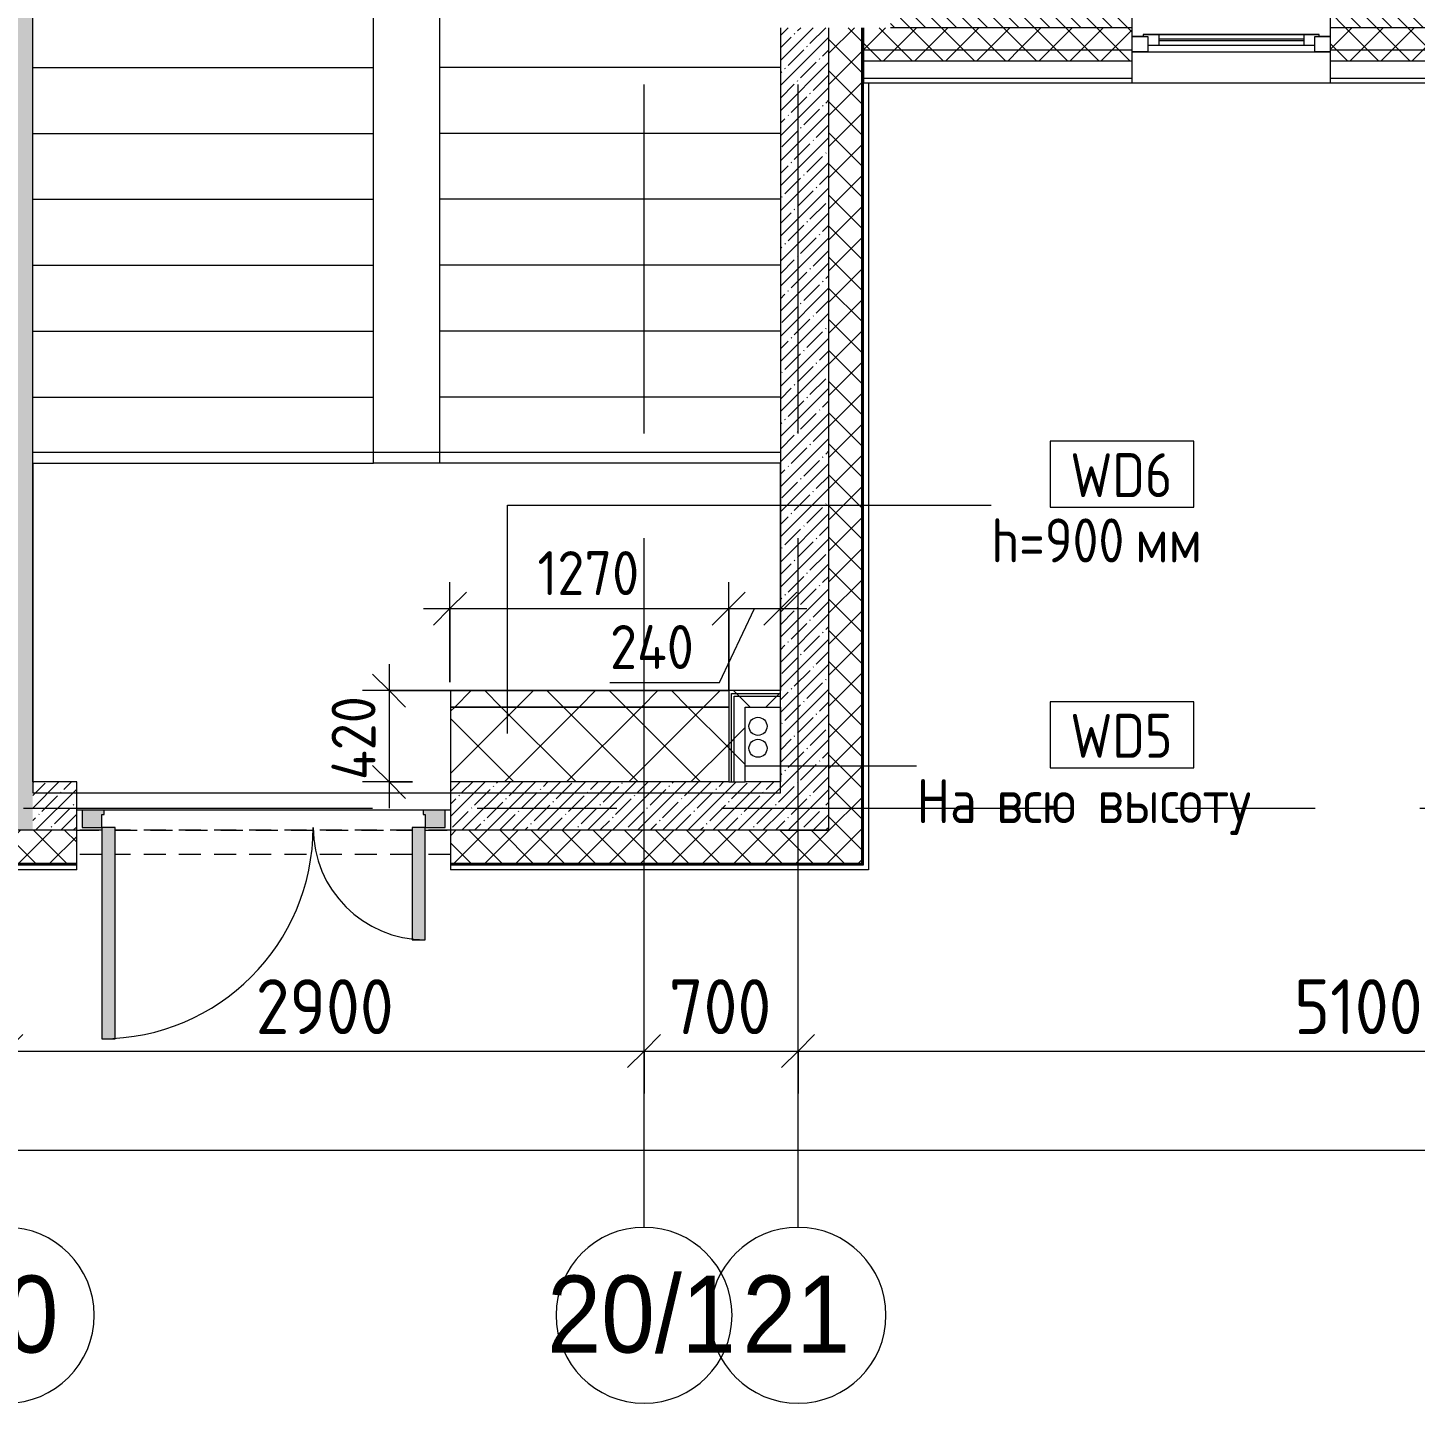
# Model space of a CAD drawing. Header units: millimetres. Extents: x 35787 to 244346, y -8553 to 29000.
# Drawn here: x 72057 to 78367, y -2706 to 3550 of the extents above; entities that cross this region are included whole.
import ezdxf

# ---------------------------------------------------------------- set-up
doc = ezdxf.new("R2010")
doc.units = ezdxf.units.MM
doc.linetypes.add('200_ШТРИХ__ш1_п0_6_', pattern=[160, 100, -60])
doc.linetypes.add('Осевая', pattern=[3175, 635, -476.25, 1587.5, -476.25])
for name, color, linetype, lineweight in [('A-ANNO-DIMS', 7, 'Continuous', 9), ('A-ANNO-DIMS-100', 7, 'Continuous', 9), ('A-DETL', 7, 'Continuous', 9), ('A-DETL-MBND-1', 7, '200_ШТРИХ__ш1_п0_6_', 9), ('A-GLAZ', 7, 'Continuous', 9), ('A-WALL', 7, 'Continuous', 9), ('A-WALL-1', 7, 'Continuous', 13), ('A-WALL-IDEN', 7, 'Continuous', 9), ('I-WALL', 7, 'Continuous', 9), ('S-STRS-MBND', 7, 'Continuous', 9), ('Оси', 7, 'Continuous', 9), ('Оси-1', 7, 'Continuous', 20), ('Оси-2', 7, 'Осевая', 9)]:
    doc.layers.add(name, color=color, linetype=linetype, lineweight=lineweight)
for name, color, linetype, lineweight, true_color in [('A-DOOR-1', 7, 'Continuous', 9, 0xaaaaaa), ('A-DOOR-2', 7, 'Continuous', 9, 0xe2e2e2), ('A-DOOR-FRAM-2', 7, 'Continuous', 9, 0xaaaaaa), ('A-FLOR-1', 7, 'Continuous', 9, 0xaaaaaa), ('A-WALL-3', 7, 'Continuous', 13, 0x008040), ('A-WALL-4', 7, 'Continuous', 9, 0xff80c0), ('I-WALL-3', 7, 'Continuous', 9, 0x008040)]:
    doc.layers.add(name, color=color, linetype=linetype, lineweight=lineweight, true_color=true_color)
doc.styles.add('Arial', font='arial.ttf', dxfattribs={"width": 0.9, "height": 350})
doc.styles.add('GOST Common_1', font='GOST_Common.ttf', dxfattribs={"width": 0.9, "height": 200})
doc.styles.add('ISOCPEUR', font='isocpeur.ttf', dxfattribs={"width": 0.9, "height": 250})
doc.styles.add('ISOCPEUR_1', font='isocpeur.ttf', dxfattribs={"width": 0.9, "height": 200})
doc.dimstyles.new('ISO-2_0_0_9К_Средний_округл2', dxfattribs={"dimscale": 304.8, "dimtxt": 199.196235, "dimasz": 0.492126, "dimexe": 0.393701, "dimexo": 0, "dimgap": 0, "dimtad": 1, "dimdec": 0, "dimrnd": 10, "dimzin": 0, "dimdsep": 46, "dimtxsty": 'ISOCPEUR_1', "dimblk1": 'OBLIQUE', "dimblk2": 'OBLIQUE', "dimsah": 1, "dimcen": 0.09, "dimdle": 0.393701, "dimazin": 0, "dimtfac": 1, "dimtdec": 4, "dimtix": 1, "dimtmove": 1, "dimatfit": 3, "dimfxl": 1, "dimtvp": 1, "dimtolj": 1, "dimtzin": 0, "dimarcsym": 2})
doc.dimstyles.new('ISO-2_0_0_9К_Средний_округл2_1', dxfattribs={"dimscale": 304.8, "dimtxt": 199.196235, "dimasz": 0.492126, "dimexe": 0.393701, "dimexo": 0, "dimgap": 0, "dimtad": 1, "dimdec": 0, "dimrnd": 10, "dimzin": 0, "dimdsep": 46, "dimtxsty": 'ISOCPEUR_1', "dimblk1": 'OBLIQUE', "dimblk2": 'OBLIQUE', "dimsah": 1, "dimcen": 0.09, "dimdle": 0.393701, "dimazin": 0, "dimtfac": 1, "dimtdec": 4, "dimtix": 1, "dimtmove": 0, "dimatfit": 3, "dimfxl": 1, "dimtvp": 1, "dimtolj": 1, "dimtzin": 0, "dimarcsym": 2})
doc.dimstyles.new('ISO-2_5_0_9К_БОЛЬШОЙ', dxfattribs={"dimscale": 304.8, "dimtxt": 248.995294, "dimasz": 0.492126, "dimexe": 0.393701, "dimexo": 0.984252, "dimgap": 0, "dimtad": 1, "dimdec": 0, "dimrnd": 10, "dimzin": 0, "dimdsep": 46, "dimtxsty": 'ISOCPEUR', "dimblk1": 'OBLIQUE', "dimblk2": 'OBLIQUE', "dimsah": 1, "dimcen": 0.09, "dimdle": 0.393701, "dimazin": 0, "dimtfac": 1, "dimtdec": 4, "dimtix": 1, "dimtmove": 0, "dimatfit": 3, "dimfxl": 1, "dimtvp": 1, "dimtolj": 1, "dimtzin": 0, "dimarcsym": 2})
doc.dimstyles.new('ISO-2_5_0_9К_БОЛЬШОЙ_1', dxfattribs={"dimscale": 304.8, "dimtxt": 248.995294, "dimasz": 0.492126, "dimexe": 0.393701, "dimexo": 0.984252, "dimgap": 0, "dimtad": 1, "dimdec": 0, "dimrnd": 10, "dimzin": 0, "dimdsep": 46, "dimtxsty": 'ISOCPEUR', "dimblk1": 'OBLIQUE', "dimblk2": 'OBLIQUE', "dimsah": 1, "dimcen": 0.09, "dimdle": 0.393701, "dimazin": 0, "dimtfac": 1, "dimtdec": 4, "dimtix": 1, "dimtmove": 2, "dimatfit": 3, "dimfxl": 1, "dimtvp": 1, "dimtolj": 1, "dimtzin": 0, "dimarcsym": 2})
pattern_1 = [(45, (0, 0), (-57.02463, 57.02463), []), (45, (57.025, 0), (-57.02463, 57.02463), [100.806, -20.161, 3.353, -16.808])]
pattern_2 = [(45, (0, 0), (-70.71068, 70.71068), []), (135, (0, 0), (-70.71068, -70.71068), [])]
pattern_3 = [(45, (0, 0), (-141.42136, 141.42136), []), (135, (0, 0), (-141.42136, -141.42136), [])]

# ---------------------------------------------------------------- blocks, each defined once
blk = doc.blocks.new('120_Окно_СКБ_1Ст - 120_Окно_СКБ_1Ст 900х2500_h_-19906774-План монтажа стен и перегородок 1 этажа  в осях 12-23')
at = {"layer": 'A-GLAZ'}
for p, q in [((-450, -75), (-450, -5)), ((-450, -5), (-380, -5)), ((450, -5), (-450, -5)), ((-380, -5), (-380, -75)), ((380, -35), (-380, -35)), ((-380, -35), (-380, -75)), ((-330, -85), (-330, -35)), ((-330, -55), (330, -55)), ((330, -85), (330, -35)), ((380, -75), (380, -5)), ((380, -5), (450, -5)), ((380, -75), (380, -35)), ((450, -5), (450, -75)), ((-380, -75), (-450, -75)), ((-450, -75), (-400, -75)), ((-380, -75), (-400, -75)), ((-400, -75), (-400, -85)), ((-400, -85), (400, -85)), ((400, -85), (-400, -85)), ((330, -65), (-330, -65)), ((450, -75), (380, -75)), ((400, -75), (380, -75)), ((400, -75), (450, -75)), ((400, -85), (400, -75))]:
    blk.add_line(p, q, dxfattribs=at)
blk = doc.blocks.new('110_Дверь_СКБ_2Ст_Наружная - ДН-1_л__ Двухстворчатая 1350 х3200 _ЛК_ в свету с верхним остеклением 2-V43-План монтажа стен и перегородок 1 этажа  в осях 12-23')
at = {"layer": 'A-DOOR-2'}
for points in [[(694.5, 869), (694.5, -91), (754.5, -91), (754.5, 869)], [(-715.5, 419), (-715.5, -91), (-655.5, -91), (-655.5, 419)]]:
    blk.add_hatch(color=256, dxfattribs=at).paths.add_polyline_path(points)
h = blk.add_hatch(color=256, dxfattribs=at)
h.paths.add_polyline_path([(-805.5, -91), (-805.5, -171), (-705.5, -171), (-705.5, -151), (-715.5, -151), (-715.5, -91)])
h.paths.add_polyline_path([(754.5, -91), (754.5, -151), (744.5, -151), (744.5, -171), (844.5, -171), (844.5, -91)])
at = {"layer": 'A-DOOR-1'}
for p, q in [((754.5, 869), (694.5, 869)), ((694.5, 869), (694.5, -91)), ((754.5, -91), (754.5, 869)), ((-715.5, 419), (-715.5, -91)), ((-655.5, 419), (-715.5, 419)), ((-655.5, -91), (-655.5, 419)), ((-715.5, -91), (-655.5, -91)), ((694.5, -91), (754.5, -91))]:
    blk.add_line(p, q, dxfattribs=at)
for centre, radius, start, end in [((754.5, -91), 960, 90, 180), ((-715.5, -91), 510, 0, 90)]:
    blk.add_arc(centre, radius, start, end, dxfattribs=at)
at = {"layer": 'A-DOOR-FRAM-2'}
for p, q in [((-715.5, -91), (-805.5, -91)), ((-805.5, -91), (-805.5, -171)), ((-715.5, -151), (-715.5, -91)), ((754.5, -91), (754.5, -151)), ((844.5, -91), (754.5, -91)), ((844.5, -171), (844.5, -91)), ((-805.5, -171), (-705.5, -171)), ((-705.5, -151), (-715.5, -151)), ((-705.5, -171), (-705.5, -151)), ((754.5, -151), (744.5, -151)), ((744.5, -151), (744.5, -171)), ((744.5, -171), (844.5, -171))]:
    blk.add_line(p, q, dxfattribs=at)
blk = doc.blocks.new('Зашивка приборов отопления5 - Зашивка приборов отопления-33272456-План монтажа стен и перегородок 1 этажа  в осях 12-23')
at = {"layer": 'A-WALL-4'}
h = blk.add_hatch(dxfattribs=at)
h.set_pattern_fill('FP_78', color=256, style=0, pattern_type=2)
h.set_pattern_definition(pattern_3)
h.paths.add_polyline_path([(74332.3, 460), (75245, 460), (75245, 535), (73980, 535), (73980, 460)])
h = blk.add_hatch(dxfattribs=at)
h.set_pattern_fill('FP_78', color=256, style=0, pattern_type=2)
h.set_pattern_definition(pattern_3)
h.paths.add_polyline_path([(74695, 120), (75245, 120), (75245, 460), (73980, 460), (73980, 120)])
for p, q in [((75245, 535), (73980, 535)), ((73980, 535), (73980, 460)), ((75245, 460), (73980, 460)), ((73980, 460), (73980, 120)), ((73980, 460), (75245, 460))]:
    blk.add_line(p, q, dxfattribs=at)
blk = doc.blocks.new('Ось сетки - D8-29747960-План монтажа стен и перегородок 1 этажа  в осях 12-23')
at = {"layer": 'Оси-1'}
for start, end in [(360, 180), (180, 360)]:
    blk.add_arc((0, 0), 4, start, end, dxfattribs=at)
blk = doc.blocks.new('DIMBLOCK14-План монтажа стен и перегородок 1 этажа  в осях 12-23')
at = {"layer": 'A-ANNO-DIMS-100'}
for p, q in [((71960, -1298.1), (71960, -984.2)), ((74860, -1298.1), (74860, -984.2)), ((71960, -1104.2), (74860, -1104.2)), ((71960, -1104.2), (71960, -1298.1)), ((74860, -1104.2), (74860, -1298.1))]:
    blk.add_line(p, q, dxfattribs=at)
at = {"layer": 'A-ANNO-DIMS-100', "lineweight": 20}
for p, q in [((71960, -1104.2), (72035, -1029.2)), ((74860, -1104.2), (74935, -1029.2)), ((71960, -1104.2), (71885, -1179.2)), ((74860, -1104.2), (74785, -1179.2))]:
    blk.add_line(p, q, dxfattribs=at)
at = {"layer": 'A-ANNO-DIMS-100', "color": 0, "insert": (73094, -777.5), "char_height": 250, "width": 758.478, "attachment_point": 1, "line_spacing_factor": 1.149209, "style": 'ISOCPEUR'}
blk.add_mtext('2900', dxfattribs=at)
blk = doc.blocks.new('_Oblique')
at = {"color": 0, "linetype": 'ByBlock', "lineweight": -2}
blk.add_line((-0.5, -0.5), (0.5, 0.5), dxfattribs=at)
blk = doc.blocks.new('DIMBLOCK15-План монтажа стен и перегородок 1 этажа  в осях 12-23')
at = {"layer": 'A-ANNO-DIMS-100'}
for p, q in [((74860, -1298.1), (74860, -984.2)), ((75560, -1298.1), (75560, -984.2)), ((74860, -1104.2), (75560, -1104.2)), ((74860, -1104.2), (74860, -1298.1)), ((75560, -1104.2), (75560, -1298.1))]:
    blk.add_line(p, q, dxfattribs=at)
at = {"layer": 'A-ANNO-DIMS-100', "lineweight": 20}
for p, q in [((74860, -1104.2), (74935, -1029.2)), ((75560, -1104.2), (75635, -1029.2)), ((74860, -1104.2), (74785, -1179.2)), ((75560, -1104.2), (75485, -1179.2))]:
    blk.add_line(p, q, dxfattribs=at)
at = {"layer": 'A-ANNO-DIMS-100', "color": 0, "insert": (74973, -777.5), "char_height": 250, "width": 568.858, "attachment_point": 1, "line_spacing_factor": 1.149209, "style": 'ISOCPEUR'}
blk.add_mtext('700', dxfattribs=at)
blk = doc.blocks.new('DIMBLOCK16-План монтажа стен и перегородок 1 этажа  в осях 12-23')
at = {"layer": 'A-ANNO-DIMS-100'}
for p, q in [((75560, -1298.1), (75560, -984.2)), ((80660, -1298.1), (80660, -984.2)), ((75560, -1104.2), (80660, -1104.2)), ((75560, -1104.2), (75560, -1298.1)), ((80660, -1104.2), (80660, -1298.1))]:
    blk.add_line(p, q, dxfattribs=at)
at = {"layer": 'A-ANNO-DIMS-100', "lineweight": 20}
for p, q in [((75560, -1104.2), (75635, -1029.2)), ((80660, -1104.2), (80735, -1029.2)), ((75560, -1104.2), (75485, -1179.2)), ((80660, -1104.2), (80585, -1179.2))]:
    blk.add_line(p, q, dxfattribs=at)
at = {"layer": 'A-ANNO-DIMS-100', "color": 0, "insert": (77815.5, -777.5), "char_height": 250, "width": 706.764, "attachment_point": 1, "line_spacing_factor": 1.149209, "style": 'ISOCPEUR'}
blk.add_mtext('5100', dxfattribs=at)
blk = doc.blocks.new('DIMBLOCK31-План монтажа стен и перегородок 1 этажа  в осях 12-23')
at = {"layer": 'A-ANNO-DIMS-100'}
for p, q in [((38760, -1748.6), (38760, -1434.7)), ((84560, -1748.6), (84560, -1434.7)), ((38640, -1554.7), (84680, -1554.7)), ((38760, -1554.7), (38760, -1748.6)), ((84560, -1554.7), (84560, -1748.6))]:
    blk.add_line(p, q, dxfattribs=at)
at = {"layer": 'A-ANNO-DIMS-100', "lineweight": 20}
for p, q in [((38760, -1554.7), (38835, -1479.7)), ((84560, -1554.7), (84635, -1479.7)), ((38760, -1554.7), (38685, -1629.7)), ((84560, -1554.7), (84485, -1629.7))]:
    blk.add_line(p, q, dxfattribs=at)
at = {"layer": 'A-ANNO-DIMS-100', "color": 0, "insert": (63069.5, -1228.1), "char_height": 250, "width": 976.828, "attachment_point": 1, "line_spacing_factor": 1.149209, "style": 'ISOCPEUR'}
blk.add_mtext('45800', dxfattribs=at)
blk = doc.blocks.new('DIMBLOCK79-План монтажа стен и перегородок 1 этажа  в осях 12-23')
at = {"layer": 'A-ANNO-DIMS-100'}
for p, q in [((73700.2, 655), (73700.2, 0)), ((75245, 535), (73580.2, 535)), ((73700.2, 535), (75245, 535)), ((73806.3, 120), (73580.2, 120)), ((73700.2, 120), (73806.3, 120))]:
    blk.add_line(p, q, dxfattribs=at)
at = {"layer": 'A-ANNO-DIMS-100', "lineweight": 20}
for p, q in [((73700.2, 535), (73625.2, 610)), ((73700.2, 535), (73775.2, 460)), ((73700.2, 120), (73625.2, 195)), ((73700.2, 120), (73775.2, 45))]:
    blk.add_line(p, q, dxfattribs=at)
at = {"layer": 'A-ANNO-DIMS-100', "color": 0, "insert": (73438.9, 128.3), "char_height": 200, "width": 478.071, "attachment_point": 1, "rotation": 90, "line_spacing_factor": 1.149209, "style": 'ISOCPEUR_1'}
blk.add_mtext('420', dxfattribs=at)
blk = doc.blocks.new('DIMBLOCK80-План монтажа стен и перегородок 1 этажа  в осях 12-23')
at = {"layer": 'A-ANNO-DIMS-100'}
for p, q in [((73977, 573.1), (73977, 1028.3)), ((75245, 535), (75245, 1028.3)), ((73857, 908.3), (75245, 908.3)), ((73977, 908.3), (73977, 573.1)), ((75245, 908.3), (75245, 535))]:
    blk.add_line(p, q, dxfattribs=at)
at = {"layer": 'A-ANNO-DIMS-100', "lineweight": 20}
for p, q in [((73977, 908.3), (74052, 983.3)), ((75245, 908.3), (75320, 983.3)), ((73977, 908.3), (73902, 833.3)), ((75245, 908.3), (75170, 833.3))]:
    blk.add_line(p, q, dxfattribs=at)
at = {"layer": 'A-ANNO-DIMS-100', "color": 0, "insert": (74375.4, 1169.6), "char_height": 200, "width": 565.411, "attachment_point": 1, "line_spacing_factor": 1.149209, "style": 'ISOCPEUR_1'}
blk.add_mtext('1270', dxfattribs=at)
blk = doc.blocks.new('DIMBLOCK81-План монтажа стен и перегородок 1 этажа  в осях 12-23')
at = {"layer": 'A-ANNO-DIMS-100'}
for p, q in [((75245, 535), (75245, 1028.3)), ((75480, 1014.3), (75480, 788.3)), ((75480, 908.3), (75480, 1014.3)), ((75203.3, 572.1), (75362.5, 908.3)), ((75245, 908.3), (75600, 908.3)), ((75245, 908.3), (75245, 535)), ((74704.9, 572.1), (75203.3, 572.1))]:
    blk.add_line(p, q, dxfattribs=at)
at = {"layer": 'A-ANNO-DIMS-100', "lineweight": 20}
for p, q in [((75245, 908.3), (75320, 983.3)), ((75480, 908.3), (75555, 983.3)), ((75245, 908.3), (75170, 833.3)), ((75480, 908.3), (75405, 833.3))]:
    blk.add_line(p, q, dxfattribs=at)
at = {"layer": 'A-ANNO-DIMS-100', "color": 0, "insert": (74704.9, 833.4), "char_height": 200, "width": 478.071, "attachment_point": 1, "line_spacing_factor": 1.149209, "style": 'ISOCPEUR_1'}
blk.add_mtext('240', dxfattribs=at)
blk = doc.blocks.new('М_стена2 - Типоразмер-30678229-План монтажа стен и перегородок 1 этажа  в осях 12-23')
at = {"layer": 'A-WALL-IDEN'}
for p, q in [((3.258, 1.523), (-3.273, 1.523)), ((-3.273, 1.523), (-3.273, -1.477)), ((3.258, -1.477), (3.258, 1.523)), ((-3.273, -1.477), (3.258, -1.477))]:
    blk.add_line(p, q, dxfattribs=at)

msp = doc.modelspace()

# ---------------------------------------------------------------- hatches: boundary and pattern name
at = {"layer": 'A-WALL'}
h = msp.add_hatch(dxfattribs=at)
h.set_pattern_fill('FP_21', color=256, style=0, pattern_type=2)
h.set_pattern_definition([(135, (0, 0), (-35.35534, -35.35534), [])])
h.paths.add_polyline_path([(79180.5, 3550), (79180.5, 3750), (77980, 3750), (77980, 3550), (79048, 3550)])
h.paths.add_polyline_path([(77080, 3550), (77080, 3750), (75980, 3750), (75980, 3550), (76146, 3550)])
h.paths.add_polyline_path([(84100, 3550), (84200, 3550), (84200, 3750), (84100, 3750)])
h.paths.add_polyline_path([(80350, 3550), (80350, 3750), (80080.5, 3750), (80080.5, 3550)])
h.paths.add_polyline_path([(82000, 3550), (82000, 3750), (80850, 3750), (80850, 3550), (81950, 3550)])
h = msp.add_hatch(dxfattribs=at)
h.set_pattern_fill('FP_17', color=256, style=0, pattern_type=2)
h.set_pattern_definition(pattern_2)
h.paths.add_polyline_path([(75700, -250), (75850, -250), (75850, 3550), (75700, 3550), (75700, -100)])
h = msp.add_hatch(dxfattribs=at)
h.set_pattern_fill('FP_17', color=256, style=0, pattern_type=2)
h.set_pattern_definition(pattern_2)
h.paths.add_polyline_path([(75980, 3450), (77080, 3450), (77080, 3550), (75858, 3550), (75858, 3450)])
h.paths.add_polyline_path([(84100, 3450), (84505.7, 3450), (84505.7, 3550), (84100, 3550)])
h.paths.add_polyline_path([(77980, 3450), (79180.5, 3450), (79180.5, 3550), (77980, 3550)])
h.paths.add_polyline_path([(81950, 3450), (82000, 3450), (82000, 3550), (80080.5, 3550), (80080.5, 3450), (80499, 3450)])
h = msp.add_hatch(dxfattribs=at)
h.set_pattern_fill('FP_17', color=256, style=0, pattern_type=2)
h.set_pattern_definition(pattern_2)
h.paths.add_polyline_path([(75858, 3400), (77080, 3400), (77080, 3450), (75858, 3450)])
h.paths.add_polyline_path([(77980, 3400), (79180.5, 3400), (79180.5, 3450), (77980, 3450)])
h.paths.add_polyline_path([(84100, 3400), (84505.7, 3400), (84505.7, 3450), (84100, 3450)])
h.paths.add_polyline_path([(80080.5, 3400), (82000, 3400), (82000, 3450), (80080.5, 3450)])
h = msp.add_hatch(dxfattribs=at)
h.set_pattern_fill('FP_17', color=256, style=0, pattern_type=2)
h.set_pattern_definition(pattern_2)
h.paths.add_polyline_path([(59260, -250), (60010, -250), (60010, -100), (59260, -100)])
h.paths.add_polyline_path([(75700, -250), (75700, -100), (73980, -100), (73980, -250), (75420.5, -250)])
h.paths.add_polyline_path([(61610, -250), (61610, -100), (60910, -100), (60910.5, -250), (61410, -250)])
h.paths.add_polyline_path([(65410, -250), (66160, -250), (66160, -100), (65160, -100), (65160, -250), (65263.5, -250)])
h.paths.add_polyline_path([(56557.5, -250), (57160, -250), (57160, -100), (56410, -100), (56410, -250)])
h.paths.add_polyline_path([(72280, -250), (72280, -100), (71560, -100), (71560, -250), (71793, -250)])
h.paths.add_polyline_path([(63710, -250), (64260, -250), (64260, -100), (63710, -100)])
h.paths.add_polyline_path([(70342, -250), (70660, -250), (70660, -100), (67060, -100), (67060, -250), (67440, -250)])
h.paths.add_polyline_path([(51871.5, -250), (53310, -250), (53310, -100), (51871.5, -100)])
h.paths.add_polyline_path([(47410, -250), (48160, -250), (48160, -100), (47410, -100)])
h.paths.add_polyline_path([(49771.5, -250), (49771.5, -100), (49060, -100), (49060, -250), (49302.5, -250)])
h.paths.add_polyline_path([(44310, -250), (44310, -100), (42737.5, -100), (42737.5, -250), (44224.1, -250)])
h.paths.add_polyline_path([(40596.6, -250), (40637.5, -250), (40637.5, -100), (39940, -100), (39940, -250)])
h.paths.add_polyline_path([(39040, -250), (39040, -100), (38742.7, -100), (38742.7, -250)])
at = {"layer": 'I-WALL'}
h = msp.add_hatch(dxfattribs=at)
h.set_pattern_fill('FP_1', color=256, style=0, pattern_type=2)
h.set_pattern_definition(pattern_1)
h.paths.add_polyline_path([(71860, -100), (72080, -100), (72080, 7900), (71860, 7900), (71860, 120)])
h = msp.add_hatch(dxfattribs=at)
h.set_pattern_fill('FP_1', color=256, style=0, pattern_type=2)
h.set_pattern_definition(pattern_1)
h.paths.add_polyline_path([(75480, -100), (75700, -100), (75700, 3550), (75480, 3550), (75480, 120)])
h = msp.add_hatch(dxfattribs=at)
h.set_pattern_fill('FP_1', color=256, style=0, pattern_type=2)
h.set_pattern_definition(pattern_1)
h.paths.add_polyline_path([(75420.5, -100), (75480, -100), (75480, 120), (73980, 120), (73980, -100), (74695, -100)])
h.paths.add_polyline_path([(72080, -100), (72280, -100), (72280, 120), (72080, 120)])
at = {"layer": 'I-WALL-3'}
h = msp.add_hatch(dxfattribs=at)
h.set_pattern_fill('FP_78', color=256, style=0, pattern_type=2)
h.set_pattern_definition(pattern_3)
h.paths.add_polyline_path([(75245, 522.5), (75480, 522.5), (75480, 535), (75245, 535)])
h = msp.add_hatch(dxfattribs=at)
h.set_pattern_fill('FP_78', color=256, style=0, pattern_type=2)
h.set_pattern_definition(pattern_3)
h.paths.add_polyline_path([(75257.5, 120), (75257.5, 522.5), (75245, 522.5), (75245, 120)])
h = msp.add_hatch(dxfattribs=at)
h.set_pattern_fill('FP_78', color=256, style=0, pattern_type=2)
h.set_pattern_definition(pattern_3)
h.paths.add_polyline_path([(75257.5, 510), (75480, 510), (75480, 522.5), (75257.5, 522.5)])
h = msp.add_hatch(dxfattribs=at)
h.set_pattern_fill('FP_78', color=256, style=0, pattern_type=2)
h.set_pattern_definition(pattern_3)
h.paths.add_polyline_path([(75257.5, 120), (75270, 120), (75270, 510), (75257.5, 510), (75257.5, 196.3)])
h = msp.add_hatch(dxfattribs=at)
h.set_pattern_fill('FP_78', color=256, style=0, pattern_type=2)
h.set_pattern_definition(pattern_3)
h.paths.add_polyline_path([(75270, 460), (75480, 460), (75480, 510), (75270, 510)])
h = msp.add_hatch(dxfattribs=at)
h.set_pattern_fill('FP_78', color=256, style=0, pattern_type=2)
h.set_pattern_definition(pattern_3)
h.paths.add_polyline_path([(75270, 120), (75320, 120), (75320, 460), (75270, 460), (75270, 196.3)])

# ---------------------------------------------------------------- linework, layer by layer
at = {"layer": 'A-DETL'}
for centre in [(75378, 372.6), (75378, 272.6)]:
    msp.add_circle(centre, 41, dxfattribs=at)
at = {"layer": 'A-DETL-MBND-1'}
for p, q in [((72280, -100), (72395, -100)), ((72395, -100), (72280, -100)), ((72455, -100), (73805, -100)), ((73805, -100), (72455, -100)), ((73865, -100), (73980, -100)), ((73980, -100), (73865, -100)), ((72395, -210), (72280, -210)), ((73805, -210), (72455, -210)), ((73980, -210), (73865, -210))]:
    msp.add_line(p, q, dxfattribs=at)
at = {"layer": 'A-FLOR-1'}
for p, q in [((72080, 1620), (75480, 1620)), ((72305, -8), (72280, -8)), ((73855, -8), (72405, -8)), ((73980, -8), (73955, -8))]:
    msp.add_line(p, q, dxfattribs=at)
at = {"layer": 'A-WALL'}
for p, q in [((77080, 3300), (77080, 3750)), ((77980, 3750), (77980, 3300)), ((75858, 3300), (84852, 3300)), ((75858, -258), (75858, 3300)), ((75880, 3300), (75880, -280)), ((72080, -100), (71860, -100)), ((72280, -280), (72280, -100)), ((73980, -100), (73980, -280)), ((75700, -100), (75480, -100)), ((72280, -280), (38742.7, -280)), ((64260, -258), (72280, -258)), ((73980, -258), (75858, -258)), ((75880, -280), (73980, -280))]:
    msp.add_line(p, q, dxfattribs=at)
at = {"layer": 'A-WALL-1'}
for p, q in [((75700, -100), (75700, 3550)), ((75850, -250), (75850, 3550)), ((75853, -253), (75853, 3550)), ((75858, 3550), (75858, 3300)), ((77080, 3550), (75980, 3550)), ((79180.5, 3550), (77980, 3550)), ((75858, 3450), (77080, 3450)), ((77980, 3450), (79180.5, 3450)), ((75858, 3400), (77080, 3400)), ((77980, 3400), (79180.5, 3400)), ((75858, 3320), (77080, 3320)), ((77980, 3320), (79180.5, 3320)), ((72280, -100), (72080, -100)), ((75480, -100), (73980, -100)), ((71560, -250), (72280, -250)), ((73980, -250), (75850, -250)), ((71560, -253), (72280, -253)), ((73980, -253), (75853, -253))]:
    msp.add_line(p, q, dxfattribs=at)
at = {"layer": 'A-WALL-3'}
for p, q in [((75257.5, 522.5), (75480, 522.5)), ((75257.5, 120), (75257.5, 522.5)), ((75270, 510), (75480, 510)), ((75270, 120), (75270, 510)), ((75480, 460), (75480, 535)), ((75245, 120), (75320, 120))]:
    msp.add_line(p, q, dxfattribs=at)
at = {"layer": 'A-WALL-IDEN'}
for p, q in [((74238.3, 1379.1), (76438.7, 1379.1)), ((74238.3, 339.5), (74238.3, 1379.1)), ((75317.2, 193.5), (76099.4, 193.5))]:
    msp.add_line(p, q, dxfattribs=at)
at = {"layer": 'I-WALL'}
for p, q in [((72080, 120), (72080, 7680)), ((75480, 3550), (75480, 535)), ((75480, 460), (75480, 120)), ((72280, 120), (72080, 120)), ((72280, -100), (72280, 120)), ((75245, 120), (73980, 120)), ((73980, 120), (73980, -100)), ((75480, 120), (75320, 120)), ((75480, -100), (75700, -100))]:
    msp.add_line(p, q, dxfattribs=at)
at = {"layer": 'I-WALL-3'}
for p, q in [((75480, 535), (75245, 535)), ((75245, 535), (75245, 120)), ((75320, 460), (75480, 460)), ((75320, 120), (75320, 460))]:
    msp.add_line(p, q, dxfattribs=at)
at = {"layer": 'S-STRS-MBND'}
for p, q in [((72080, 1569.7), (72080, 5169.7)), ((73630, 1569.7), (73630, 5169.7)), ((73930, 3608.3), (73930, 1569.7)), ((75480, 3550), (75480, 1569.7)), ((72080, 3369.7), (73630, 3369.7)), ((72080, 3369.7), (73630, 3369.7)), ((75480, 3369.7), (73930, 3369.7)), ((75480, 3369.7), (73930, 3369.7)), ((72080, 3069.7), (73630, 3069.7)), ((72080, 3069.7), (73630, 3069.7)), ((75480, 3069.7), (73930, 3069.7)), ((75480, 3069.7), (73930, 3069.7)), ((72080, 2769.7), (73630, 2769.7)), ((72080, 2769.7), (73630, 2769.7)), ((75480, 2769.7), (73930, 2769.7)), ((75480, 2769.7), (73930, 2769.7)), ((72080, 2469.7), (73630, 2469.7)), ((72080, 2469.7), (73630, 2469.7)), ((75480, 2469.7), (73930, 2469.7)), ((75480, 2469.7), (73930, 2469.7)), ((72080, 2169.7), (73630, 2169.7)), ((72080, 2169.7), (73630, 2169.7)), ((75480, 2169.7), (73930, 2169.7)), ((75480, 2169.7), (73930, 2169.7)), ((72080, 1869.7), (73630, 1869.7)), ((72080, 1869.7), (73630, 1869.7)), ((75480, 1869.7), (73930, 1869.7)), ((75480, 1869.7), (73930, 1869.7)), ((72080, 1569.7), (72080, 69.7)), ((72080, 1569.7), (73630, 1569.7)), ((72080, 1569.7), (73630, 1569.7)), ((73930, 1569.7), (73630, 1569.7)), ((75480, 1569.7), (73930, 1569.7)), ((75480, 1569.7), (73930, 1569.7)), ((75480, 69.7), (75480, 1569.7)), ((72080, 69.7), (75480, 69.7))]:
    msp.add_line(p, q, dxfattribs=at)
at = {"layer": 'Оси'}
for p, q in [((74860, -1906.3), (74860, 593.7)), ((75560, -1906.3), (75560, 593.7))]:
    msp.add_line(p, q, dxfattribs=at)
at = {"layer": 'Оси-2'}
for p, q in [((75560, 593.7), (75560, 25078.1)), ((74860, 593.7), (74860, 24898.1)), ((39176.2, 0), (82200, 0))]:
    msp.add_line(p, q, dxfattribs=at)

# ---------------------------------------------------------------- block references
at = {"layer": 'A-DOOR-1', "rotation": 180}
msp.add_blockref('110_Дверь_СКБ_2Ст_Наружная - ДН-1_л__ Двухстворчатая 1350 х3200 _ЛК_ в свету с верхним остеклением 2-V43-План монтажа стен и перегородок 1 этажа  в осях 12-23', (73149.5, -179), dxfattribs=at)
at = {"layer": 'A-GLAZ', "rotation": 180}
msp.add_blockref('120_Окно_СКБ_1Ст - 120_Окно_СКБ_1Ст 900х2500_h_-19906774-План монтажа стен и перегородок 1 этажа  в осях 12-23', (77530, 3435), dxfattribs=at)
at = {"layer": 'A-WALL-4'}
msp.add_blockref('Зашивка приборов отопления5 - Зашивка приборов отопления-33272456-План монтажа стен и перегородок 1 этажа  в осях 12-23', (0, 0), dxfattribs=at)
at = {"layer": 'A-WALL-IDEN', "xscale": 99.99999999999993, "yscale": 99.99999999999993, "zscale": 99.99999999999993}
for p in [(77034.6, 1517.1), (77034.6, 331.5)]:
    msp.add_blockref('М_стена2 - Типоразмер-30678229-План монтажа стен и перегородок 1 этажа  в осях 12-23', p, dxfattribs=at)
at = {"layer": 'Оси-1', "xscale": 99.99999999999993, "yscale": 99.99999999999993, "zscale": 99.99999999999993}
for p in [(71960, -2306.3), (74860, -2306.3), (75560, -2306.3)]:
    msp.add_blockref('Ось сетки - D8-29747960-План монтажа стен и перегородок 1 этажа  в осях 12-23', p, dxfattribs=at)

# ---------------------------------------------------------------- texts
at = {"layer": 'A-WALL-IDEN', "char_height": 200, "attachment_point": 1, "style": 'GOST Common_1'}
for s, insert, width in [('WD6', (76798.1, 1615.1), 584.43), ('h=900', (76438.7, 1318.2), 793.671), ('мм', (77093.5, 1318.2), 360.759), ('WD5', (76798.1, 429.5), 584.43), ('На', (76099.4, 132.6), 360.759), ('\\fGOST Common|b0|i0|c204|p34|;\\W.9; ', (76397.1, 132.6), 79.367), ('\\fGOST Common|b0|i0|c204|p34|;\\W.9; ', (76855.4, 132.6), 79.367), ('всю', (76462.5, 132.6), 476.202), ('высоту', (76920.9, 132.6), 981.265)]:
    msp.add_mtext(s, dxfattribs=dict(at, insert=insert, width=width))
at = {"layer": 'Оси', "char_height": 350, "attachment_point": 1, "style": 'Arial'}
for s, insert, width in [('20', (71707.4, -2125.6), 606.076), ('20/1', (74419.7, -2125.6), 1060.633), ('21', (75307.4, -2125.6), 606.076)]:
    msp.add_mtext(s, dxfattribs=dict(at, insert=insert, width=width))

# ---------------------------------------------------------------- dimensions: what is measured, and where the dimension line sits
at = {"layer": 'A-ANNO-DIMS'}
for base, p1, p2, dimstyle, override, picture, middle in [((75245, 908.3), (73977, 573.1), (75245, 535), 'ISO-2_0_0_9К_Средний_округл2_1', {"dimpost": '<>', "dimfxl": 1268.53762}, 'DIMBLOCK80-План монтажа стен и перегородок 1 этажа  в осях 12-23', (74611, 1008.3)), ((74860, -1104.2), (71960, -998.1), (74860, -998.1), 'ISO-2_5_0_9К_БОЛЬШОЙ', {"dimpost": '<>', "dimfxl": 2900}, 'DIMBLOCK14-План монтажа стен и перегородок 1 этажа  в осях 12-23', (73410, -979.2)), ((75560, -1104.2), (74860, -998.1), (75560, -998.1), 'ISO-2_5_0_9К_БОЛЬШОЙ', {"dimpost": '<>', "dimfxl": 700}, 'DIMBLOCK15-План монтажа стен и перегородок 1 этажа  в осях 12-23', (75210, -979.2)), ((80660, -1104.2), (75560, -998.1), (80660, -998.1), 'ISO-2_5_0_9К_БОЛЬШОЙ', {"dimpost": '<>', "dimfxl": 5100}, 'DIMBLOCK16-План монтажа стен и перегородок 1 этажа  в осях 12-23', (78110, -979.2))]:
    dim = msp.add_linear_dim(base=base, p1=p1, p2=p2, dimstyle=dimstyle, override=override, dxfattribs=at)
    dim.commit()
    dim.dimension.update_dxf_attribs({"geometry": picture, "text_midpoint": middle})
for base, p1, p2, dimstyle, override, picture, middle in [((75480, 908.3), (75245, 535), (75480, 1014.3), 'ISO-2_0_0_9К_Средний_округл2', {"dimpost": '<>', "dimfxl": 533.83855}, 'DIMBLOCK81-План монтажа стен и перегородок 1 этажа  в осях 12-23', (74944, 700.1)), ((84560, -1554.7), (38760, -1448.6), (84560, -1448.6), 'ISO-2_5_0_9К_БОЛЬШОЙ_1', {"dimpost": '<>', "dimfxl": 45800}, 'DIMBLOCK31-План монтажа стен и перегородок 1 этажа  в осях 12-23', (63557.9, -1394.7))]:
    dim = msp.add_linear_dim(base=base, p1=p1, p2=p2, dimstyle=dimstyle, override=override, dxfattribs=at)
    dim.commit()
    dim.dimension.update_dxf_attribs({"geometry": picture, "text_midpoint": middle, "dimtype": 160})
dim = msp.add_linear_dim(base=(73700.2, 120), p1=(75245, 535), p2=(73806.3, 120), angle=90, dimstyle='ISO-2_0_0_9К_Средний_округл2_1', override={"dimpost": '<>', "dimfxl": 1497.375723}, dxfattribs=at)
dim.commit()
dim.dimension.update_dxf_attribs({"geometry": 'DIMBLOCK79-План монтажа стен и перегородок 1 этажа  в осях 12-23', "text_midpoint": (73600.2, 327.5)})

doc.saveas('drawing.dxf')
